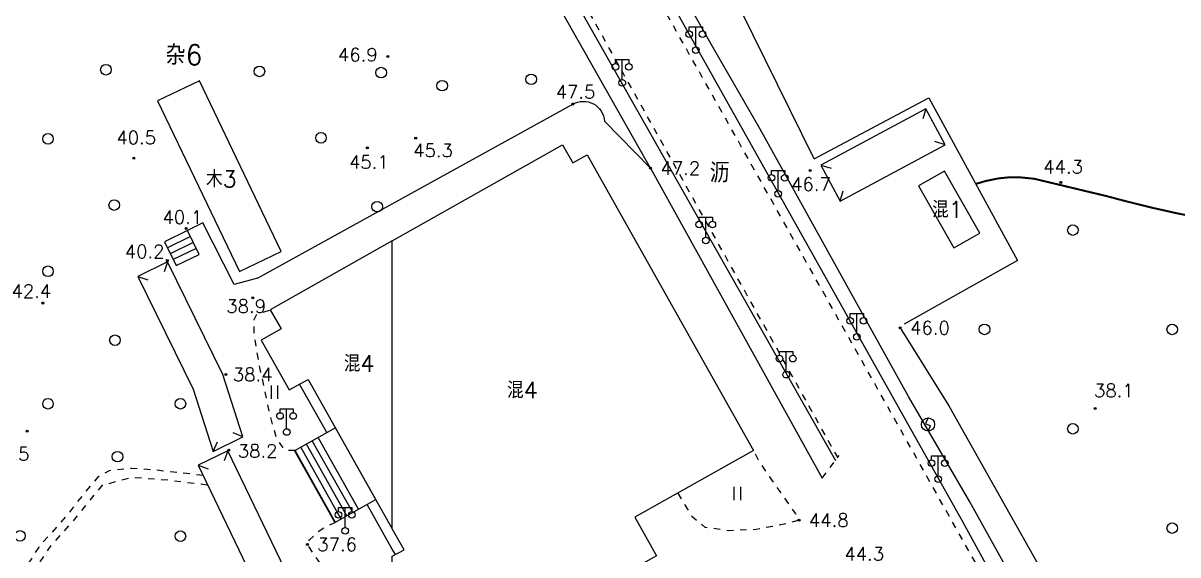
# Model space of a CAD drawing. Extents: x 115374 to 116875, y 149866 to 152432.
# Drawn here: x 115944.2 to 116118.7, y 151529.3 to 151609.6 of the extents above; entities that cross this region are included whole.
import ezdxf
from ezdxf.enums import TextEntityAlignment as Align

# ---------------------------------------------------------------- set-up
doc = ezdxf.new("R2010")
doc.units = 0
doc.header["$MEASUREMENT"] = 0
doc.header["$PDMODE"] = 32
doc.header["$PDSIZE"] = 0.3
doc.linetypes.add('X3', pattern=[5, 4, -1])
doc.linetypes.add('X6', pattern=[2, 1, -1])
doc.layers.get('0').update_dxf_attribs({"linetype": 'CONTINUOUS'})
for name, color, linetype in [('BOUND', 7, 'CONTINUOUS'), ('DLDW', 14, 'CONTINUOUS'), ('DLSS', 5, 'CONTINUOUS'), ('DMTZ', 5, 'CONTINUOUS'), ('GCD', 1, 'CONTINUOUS'), ('GXYZ', 2, 'CONTINUOUS'), ('JMD', 6, 'CONTINUOUS'), ('YZH', 2, 'CONTINUOUS'), ('ZBTZ', 5, 'CONTINUOUS')]:
    doc.layers.add(name, color=color, linetype=linetype)
doc.styles.add('HZ', font='rs.shx', dxfattribs={"bigfont": 'hztxt.shx'})
doc.linetypes.add('X35', pattern='A,2,[4,symbolt.shx,S=1,R=0,X=0,Y=0],2,[28,symbolt.shx,S=1,R=0,X=0,Y=0],1e-11', length=4)
doc.linetypes.add('X36', pattern='A,2,[4,symbolt.shx,S=1,R=180,X=0,Y=0],2,[28,symbolt.shx,S=1,R=180,X=0,Y=0],1e-11', length=4)
doc.linetypes.add('X49', pattern='A,0,[5,symbolt.shx,S=1,R=0,X=0,Y=0],-10', length=10)

# ---------------------------------------------------------------- blocks, each defined once
blk = doc.blocks.new('GC097')
for p, q in [((-1, 2.92), (-1, 3.52)), ((-1, 3.52), (1, 3.52)), ((0, 0.52), (0, 3.52)), ((1, 3.52), (1, 2.92))]:
    blk.add_line(p, q)
for centre in [(-1, 2.42), (1, 2.42), (0.01, 0)]:
    blk.add_circle(centre, 0.5)
blk = doc.blocks.new('GC050')
for p, q in [((0, 1), (-0.38, 0.18)), ((-0.38, 0.18), (0.38, -0.18)), ((0, -1), (0.38, -0.18))]:
    blk.add_line(p, q)
blk.add_circle((0, 0), 1)
blk = doc.blocks.new('GC122')
blk.add_circle((0, 0), 0.8)
blk = doc.blocks.new('GC121')
for p, q in [((-0.5, -0.64), (-0.5, 1.36)), ((-0.5, -0.64), (-0.5, 0.86)), ((0.5, -0.64), (0.5, 1.36))]:
    blk.add_line(p, q)

msp = doc.modelspace()

# ---------------------------------------------------------------- linework, layer by layer
at = {"layer": 'BOUND', "linetype": 'Continuous', "flags": 128}
for points, elevation in [([(115970.83, 151574.72), (115969.07, 151578.32), (115965.61, 151576.63), (115967.36, 151573.03)], 40.04), ([(115991.35, 151534.22), (115997.52, 151537.7), (115991.42, 151548.53), (115985.25, 151545.06)], 38.01)]:
    msp.add_lwpolyline(points, close=True, dxfattribs=dict(at, elevation=elevation))
at = {"layer": 'DLSS', "linetype": 'X6', "flags": 128}
for points in [[(116101.81, 151503.79), (116028.23, 151634.54), (116027.88, 151635.64), (116027.65, 151636.73), (116027.83, 151637.76), (116029.06, 151640.65), (116037.28, 151666.03), (116039.01, 151670.37), (116040.69, 151673.57), (116044.73, 151680.35), (116046.88, 151683.41), (116049.27, 151685.98), (116051.72, 151687.66), (116067.59, 151691.21), (116085.16, 151695.33)], [(116067.33, 151543.98), (116016.24, 151635.49), (116004.88, 151655.56), (116003.82, 151657.86), (116001.48, 151661.72), (116000, 151663.88)]]:
    msp.add_lwpolyline(points, dxfattribs=at)
for points, elevation in [([(115971.42, 151541.32), (115969.55, 151541.55), (115964.14, 151542.16), (115960.62, 151542.4), (115957.27, 151542.05), (115955.5, 151541.03), (115953.62, 151538.81), (115950.8, 151535.27), (115946.62, 151530.53), (115944.08, 151526.59), (115939.52, 151528.74), (115936.08, 151530.32), (115931.01, 151532.56), (115927.7, 151534.17), (115924.96, 151536.55), (115924.45, 151537.03), (115923.69, 151537.47), (115922.67, 151537.75), (115921.79, 151537.86), (115919.83, 151538.19), (115918.14, 151538.58), (115915.84, 151539.25), (115914.24, 151539.82), (115912.92, 151540.37), (115910.67, 151541.45), (115909.39, 151542.16), (115907.75, 151543.18), (115905.66, 151544.68), (115904.23, 151545.85), (115902.94, 151547.17), (115901.58, 151548.48), (115900.14, 151549.61), (115898.1, 151550.88), (115896.21, 151551.76), (115895.7, 151551.96), (115896.32, 151555.96), (115896.98, 151560.13), (115897.64, 151564.23), (115898.03, 151566.63), (115899.98, 151578.36), (115900.98, 151584.17), (115903.4, 151597.84), (115904.56, 151604.16), (115906.21, 151612.94), (115909.31, 151628.78), (115911, 151635.07), (115913.5, 151643.04), (115915.17, 151649.61), (115918.38, 151660.05), (115921.28, 151667.66), (115923.24, 151672.19), (115925.14, 151676.22), (115928.18, 151680.77), (115929.45, 151682.5), (115932.79, 151682.1)], 41.82), ([(115985.32, 151545.1), (115983.84, 151545.08), (115982.51, 151546.97), (115981.45, 151550.9), (115979.84, 151558.48), (115979.13, 151562.97), (115979.13, 151564.87), (115979.56, 151565.71), (115981.58, 151566.36)], 46.81), ([(116043.14, 151538.69), (116045.2, 151535.24), (116047.21, 151533.55), (116050.85, 151533.05), (116054.98, 151533.22), (116059.78, 151534.14), (116061.44, 151534.59), (116060.96, 151535.57), (116057.59, 151540.29), (116055.23, 151543.83), (116054.58, 151545.13)], 46.81), ([(116064.92, 151540.92), (116067.5, 151544.35)], 43.79), ([(115937.33, 151500), (115938.94, 151507.42), (115941.66, 151516.55), (115945.16, 151525.85), (115948.5, 151530.77), (115951.79, 151534.43), (115956.24, 151539.88), (115960.74, 151541.08), (115966.17, 151540.65), (115972.09, 151539.93)], 41.82), ([(116000, 151516.54), (115997.39, 151518.55), (115991.6, 151524.44), (115987.18, 151530.93), (115987.49, 151531.61), (115988.81, 151532.86), (115990.01, 151533.63), (115991.35, 151534.22)], 33.78)]:
    msp.add_lwpolyline(points, dxfattribs=dict(at, elevation=elevation))
at = {"layer": 'DLSS', "linetype": 'Continuous', "flags": 128}
for points in [[(116107.82, 151500), (116105.68, 151504.27), (116103.07, 151508.97), (116100.52, 151513.52), (116098.61, 151516.87), (116087.23, 151537.36), (116077.98, 151553.26), (116069.92, 151567.77), (116055.58, 151593.64), (116048.38, 151606.11), (116040.6, 151619.84), (116029.2, 151640.47)], [(116039.02, 151587.74), (116013.07, 151633.57)]]:
    msp.add_lwpolyline(points, dxfattribs=at)
at = {"layer": 'DLSS', "linetype": 'X3', "const_width": 0.3, "elevation": 23.24, "flags": 128}
msp.add_lwpolyline([(116309.02, 151577.1), (116307.52, 151578.69), (116306.17, 151580.17), (116305.51, 151580.92), (116304.85, 151581.68), (116304.2, 151582.44), (116303.56, 151583.21), (116302.93, 151583.99), (116302.3, 151584.77), (116301.69, 151585.56), (116301.08, 151586.35), (116300.49, 151587.16), (116299.79, 151588.15), (116299.23, 151588.98), (116298.68, 151589.82), (116298.15, 151590.66), (116297.62, 151591.51), (116297.1, 151592.37), (116296.58, 151593.22), (116296.07, 151594.08), (116295.56, 151594.95), (116295.05, 151595.81), (116294.53, 151596.67), (116294.01, 151597.52), (116293.49, 151598.38), (116292.96, 151599.22), (116292.42, 151600.06), (116291.87, 151600.9), (116291.3, 151601.72), (116290.71, 151602.53), (116289.58, 151603.98), (116288.93, 151604.75), (116287.55, 151606.22), (116286.09, 151607.61), (116284.53, 151608.88), (116282.89, 151610.01), (116281.74, 151610.67), (116279.94, 151611.54), (116277.14, 151612.6), (116273.25, 151613.69), (116269.27, 151614.5), (116265.24, 151615.02), (116262.22, 151615.17), (116258.2, 151615.06), (116254.18, 151614.73), (116250.18, 151614.3), (116246.18, 151613.84), (116242.19, 151613.44), (116238.23, 151613.18), (116234.31, 151613.2), (116231.39, 151613.49), (116230.42, 151613.63), (116228.78, 151613.62), (116227.12, 151613.75), (116223.34, 151613.82), (116215.65, 151615.74), (116212.67, 151616.41), (116210.12, 151616.34), (116209.04, 151616.23), (116207.99, 151616.03), (116207.04, 151615.7), (116206.14, 151615.09), (116205.6, 151614.35), (116205.23, 151613.45), (116204.96, 151612.45), (116204.72, 151611.41), (116204.44, 151610.37), (116204.07, 151609.41), (116203.61, 151608.51), (116203.07, 151607.67), (116202.47, 151606.88), (116201.09, 151605.42), (116199.52, 151604.11), (116197.83, 151602.92), (116196.04, 151601.83), (116194.18, 151600.84), (116191.32, 151599.52), (116189.3, 151598.73), (116186.41, 151597.83), (116183.49, 151597.21), (116180.79, 151596.89), (116176.78, 151596.69), (116172.79, 151596.43), (116170.74, 151596.13), (116167.84, 151595.45), (116164.03, 151594.26), (116161.19, 151593.24), (116158.36, 151592.18), (116155.54, 151591.12), (116152.75, 151590.1), (116149.93, 151589.06), (116147.16, 151587.92), (116144.49, 151586.55), (116143.35, 151585.84), (116141.68, 151584.67), (116140.03, 151583.45), (116138.38, 151582.25), (116136.71, 151581.15), (116134.97, 151580.24), (116133.48, 151579.7), (116132.53, 151579.49), (116131.55, 151579.36), (116129.55, 151579.3), (116126.49, 151579.53), (116122.48, 151580.14), (116118.56, 151580.92), (116114.68, 151581.79), (116110.82, 151582.75), (116107.83, 151583.54), (116096.98, 151586.14), (116095.01, 151586.34), (116093.06, 151586.35), (116091.58, 151586.2), (116089.66, 151585.81), (116088.13, 151585.36)], dxfattribs=at)
at = {"layer": 'DMTZ', "linetype": 'X36', "elevation": 8.3, "flags": 128}
msp.add_lwpolyline([(116063.75, 151589.17), (116047.14, 151622.89)], dxfattribs=at)
at = {"layer": 'DMTZ', "linetype": 'X36', "flags": 128}
for points in [[(116000, 151582.36), (116027.29, 151597.43, -0.544195), (116032.08, 151594.86), (116039.02, 151587.74), (116064.92, 151540.92)], [(115979.64, 151571.11), (116000, 151582.36, -0.544195)]]:
    msp.add_lwpolyline(points, format="xyb", dxfattribs=at)
at = {"layer": 'DMTZ', "linetype": 'X35', "flags": 128}
for points, elevation in [([(116063.75, 151589.17), (116081.06, 151598.37), (116094.43, 151573.78), (116077.3, 151564.17)], 8.3), ([(116076.72, 151563.64), (116084.09, 151551.86), (116111.72, 151502.79)], 8.3), ([(115990.14, 151547.81), (115985.97, 151555.12)], 38.01), ([(116000, 151530.23), (115996.21, 151536.96)], 39.47), ([(116000.47, 151529.39), (116000, 151530.23)], 39.47)]:
    msp.add_lwpolyline(points, dxfattribs=dict(at, elevation=elevation))
msp.add_lwpolyline([(115979.64, 151571.11), (115976.12, 151570.19), (115971.38, 151579.49), (115969.07, 151578.32)], dxfattribs=at)
at = {"layer": 'GCD', "linetype": 'Continuous'}
for p in [(115999.32, 151604.61, 46.92), (116027.29, 151597.43, 47.52), (116003.54, 151592.29, 45.3), (115996.24, 151590.81, 45.09), (115960.98, 151589.24, 40.47), (116039.02, 151587.74, 47.21), (116063.14, 151587.4, 46.72), (116101, 151585.6, 44.3), (115968.86, 151578.62, 40.05), (115966.03, 151573.8, 40.2), (115947.23, 151567.38, 42.39), (115978.96, 151568.18, 38.85), (116076.72, 151563.64, 45.98), (115974.86, 151556.57, 38.39), (116106.17, 151551.46, 38.1), (115944.87, 151548.04, 42.54), (115975.32, 151545.17, 38.21), (116061.44, 151534.59, 44.77), (115987.18, 151530.93, 37.55)]:
    msp.add_point(p, dxfattribs=at)
at = {"layer": 'JMD', "linetype": 'Continuous'}
for p, q in [((116080.6, 151596.71, 46.72), (116080.14, 151595.17, 46.72)), ((116083.52, 151591.29, 46.72), (116081.98, 151591.75, 46.72)), ((116064.75, 151588.18, 46.72), (116066.28, 151587.72, 46.72)), ((116067.66, 151582.76, 46.72), (116068.12, 151584.3, 46.72)), ((115966.04, 151573.6, 40.2), (115965.53, 151572.08, 40.2)), ((115961.56, 151571.39, 38.16), (115963.07, 151570.87, 38.16)), ((115977.45, 151547.15, 38.16), (115975.98, 151547.78, 38.16)), ((115972.97, 151544.95, 36.12), (115973.59, 151546.42, 36.12)), ((115975.17, 151545.04, 37.56), (115974.64, 151543.53, 37.56)), ((115970.67, 151542.87, 37.56), (115972.18, 151542.34, 37.56))]:
    msp.add_line(p, q, dxfattribs=at)
at = {"layer": 'JMD', "linetype": 'Continuous', "flags": 128}
for points in [[(115964.57, 151597.91), (115976.92, 151572.13), (115983.23, 151575.16), (115970.89, 151600.93)], [(116064.75, 151588.18), (116067.66, 151582.76), (116083.52, 151591.29), (116080.6, 151596.71), (116064.75, 151588.18)], [(116000, 151576.76), (116025.73, 151591.28), (116027.28, 151588.55), (116029.45, 151589.77), (116054.58, 151545.13), (116036.63, 151535.02), (116039.9, 151529.21), (116012.06, 151513.54), (116005.94, 151522.88), (116003.14, 151521.13), (116000, 151526.71), (116000, 151529.13), (116001.78, 151530.13), (116000, 151533.29)], [(116079.51, 151585.09), (116084.81, 151575.71), (116088.73, 151577.92), (116083.43, 151587.3)], [(116000, 151576.76), (115981.58, 151566.36), (115983.22, 151563.46), (115980.21, 151561.76), (115984.45, 151554.26), (115987.3, 151555.85), (115997.33, 151538.03), (116000, 151533.29)], [(115977.45, 151547.15), (115974.42, 151556.57), (115966.04, 151573.6), (115961.56, 151571.39), (115969.94, 151554.36), (115972.97, 151544.95), (115977.45, 151547.15)], [(115983.8, 151527.17), (115975.17, 151545.04), (115970.67, 151542.87), (115979.3, 151524.99), (115983.8, 151527.17)]]:
    msp.add_lwpolyline(points, close=True, dxfattribs=at)
at = {"layer": 'YZH', "linetype": 'Continuous'}
for p, q in [((115969.51, 151577.42, 40.05), (115966.05, 151575.73, 40.04)), ((115969.95, 151576.52, 40.05), (115966.48, 151574.83, 40.04)), ((115970.39, 151575.62, 40.05), (115966.92, 151573.93, 40.04)), ((115994.9, 151536.23, 38.01), (115988.8, 151547.06, 46.81)), ((115991.42, 151534.26, 38.01), (115985.32, 151545.1, 46.81)), ((115992.29, 151534.75, 38.01), (115986.19, 151545.59, 46.81)), ((115993.16, 151535.24, 38.01), (115987.06, 151546.08, 46.81)), ((115994.03, 151535.73, 38.01), (115987.93, 151546.57, 46.81))]:
    msp.add_line(p, q, dxfattribs=at)
at = {"layer": 'YZH', "linetype": 'Continuous', "flags": 128}
for points, elevation in [([(115970.83, 151574.72), (115969.07, 151578.32), (115965.61, 151576.63), (115967.36, 151573.03)], 40.04), ([(115991.35, 151534.22), (115997.52, 151537.7), (115991.42, 151548.53), (115985.25, 151545.06)], 38.01)]:
    msp.add_lwpolyline(points, dxfattribs=dict(at, elevation=elevation))
at = {"layer": 'ZBTZ', "linetype": 'X49', "elevation": 8.3, "flags": 128}
for points in [[(116000, 151661.83), (116066.93, 151543.59)], [(116104.98, 151500), (116086.16, 151534.33), (116033.66, 151627.98)]]:
    msp.add_lwpolyline(points, dxfattribs=at)

# ---------------------------------------------------------------- block references
at = {"layer": 'DLDW', "linetype": 'Continuous'}
for p in [(116045.85, 151605.55, 55.81), (116034.74, 151600.62, 55.88), (116058.28, 151583.88, 54.76), (116047.35, 151576.83, 54.72), (116070.17, 151562.28, 56.36), (116059.51, 151556.56, 53.71), (115984.05, 151547.9, 38.32), (116082.45, 151540.79, 52.83), (115992.89, 151532.99, 38.32)]:
    msp.add_blockref('GC097', p, dxfattribs=at)
at = {"layer": 'GXYZ', "linetype": 'Continuous'}
msp.add_blockref('GC050', (116080.93, 151549.03, 53.05), dxfattribs=at)
at = {"layer": 'ZBTZ', "linetype": 'Continuous'}
for name, p in [('GC122', (115956.76, 151602.61)), ('GC122', (115979.94, 151602.36)), ('GC122', (115998.33, 151602.17)), ('GC122', (116007.54, 151600.2)), ('GC122', (116020.99, 151601.16)), ('GC122', (115948.01, 151592.17)), ('GC122', (115989.24, 151592.33)), ('GC122', (115958.01, 151582.17)), ('GC122', (115997.72, 151581.93)), ('GC122', (116102.81, 151578.39)), ('GC122', (115948.01, 151572.17)), ('GC122', (116089.46, 151563.4)), ('GC122', (116117.81, 151563.39)), ('GC122', (115958.12, 151561.76)), ('GC121', (115982.24, 151553.55)), ('GC122', (115948.01, 151552.17)), ('GC122', (115968.01, 151552.17)), ('GC122', (116102.81, 151548.39)), ('GC122', (115958.51, 151544.18)), ('GC121', (116052.16, 151538.27)), ('GC122', (115943.77, 151532.21)), ('GC122', (115968.01, 151532.17)), ('GC122', (116117.81, 151533.39))]:
    msp.add_blockref(name, p, dxfattribs=at)

# ---------------------------------------------------------------- texts
at = {"layer": 'DLSS', "linetype": 'Continuous', "style": 'HZ'}
msp.add_text('沥', height=3, dxfattribs=at).set_placement((116049.45, 151587.17), align=Align.MIDDLE)
at = {"layer": 'GCD', "linetype": 'Continuous', "lineweight": -3, "style": 'HZ'}
for s, p in [('46.9', (115991.8, 151603.88, 46.92)), ('40.5', (115958.33, 151591.36, 40.47)), ('45.1', (115993.47, 151587.67, 45.09)), ('42.4', (115942.49, 151568.18, 42.39)), ('38.9', (115974.94, 151565.91, 38.85)), ('42.5', (115939.21, 151543.59, 42.54))]:
    msp.add_text(s, height=2, dxfattribs=at).set_placement(p)
at = {"layer": 'GCD', "linetype": 'Continuous', "style": 'HZ'}
for s, p in [('47.5', (116024.68, 151598.26, 47.52)), ('45.3', (116003.16, 151589.43, 45.3)), ('47.2', (116040.52, 151586.74, 47.21)), ('44.3', (116098.33, 151586.96, 45)), ('46.7', (116060.25, 151584.33, 46.72)), ('40.1', (115965.31, 151579.33, 40.05)), ('40.2', (115959.6, 151574.15, 40.2)), ('46.0', (116078.22, 151562.64, 45.98)), ('38.4', (115975.92, 151555.57, 38.39)), ('38.1', (116106, 151553.16, 38.1)), ('38.2', (115976.67, 151544.04, 38.21)), ('44.8', (116062.94, 151533.59, 44.77)), ('37.6', (115988.68, 151529.93, 37.55)), ('44.3', (116068.29, 151528.49, 44.32))]:
    msp.add_text(s, height=2, dxfattribs=at).set_placement(p)
at = {"layer": 'JMD', "linetype": 'Continuous', "style": 'HZ'}
for s, p in [(' 木3 ', (115974.2, 151586.23)), ('混1', (116083.87, 151581.6)), ('混4', (115995.01, 151558.35)), ('混4', (116019.66, 151554.34))]:
    msp.add_text(s, height=2.5, dxfattribs=at).set_placement(p, align=Align.MIDDLE)
at = {"layer": 'ZBTZ', "linetype": 'Continuous', "style": 'HZ'}
msp.add_text('杂6', height=3, dxfattribs=at).set_placement((115968.56, 151605.01), align=Align.MIDDLE)

doc.saveas('drawing.dxf')
